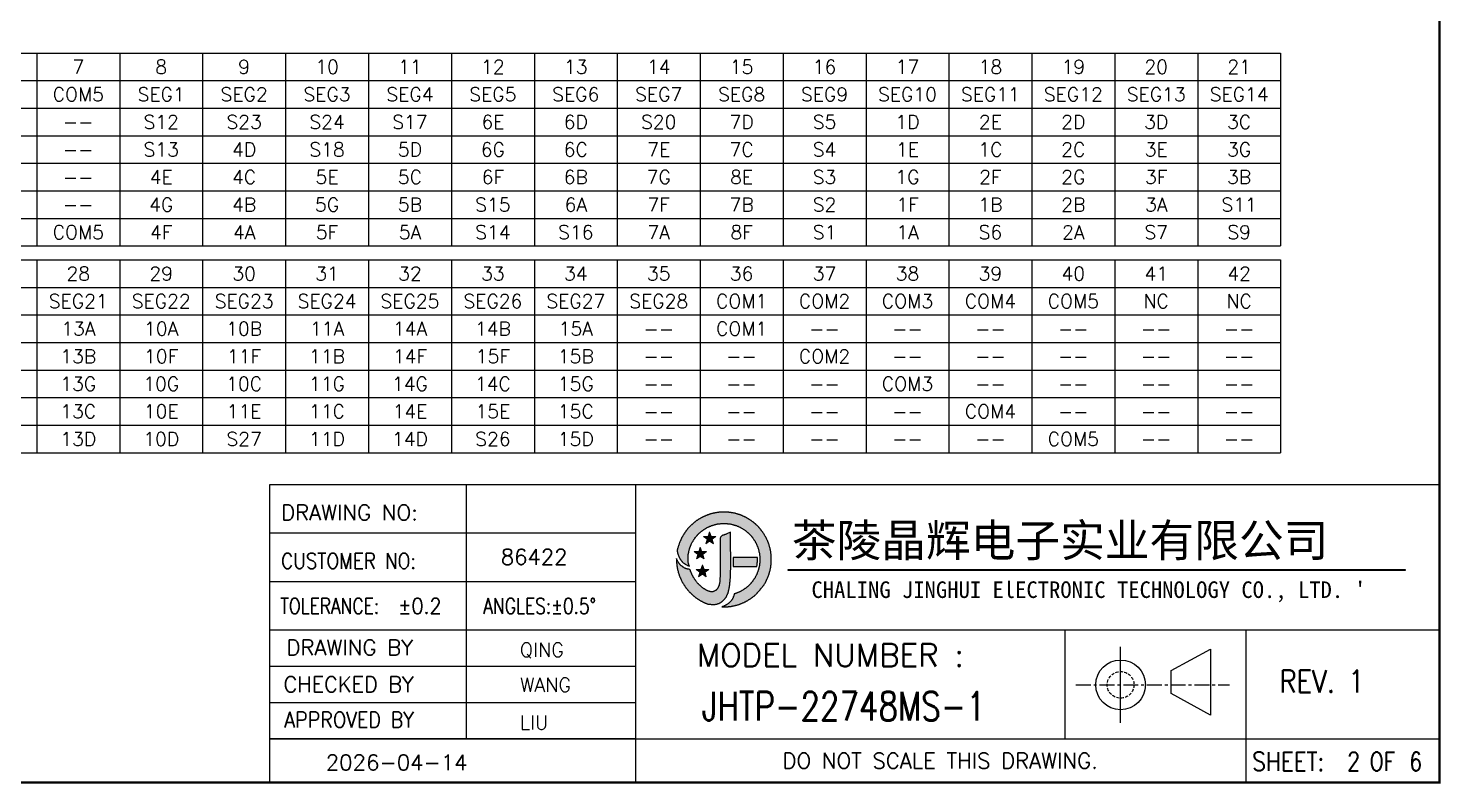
# Model space of a CAD drawing. Header units: millimetres. Extents: x 426 to 1899, y -1707 to -647.
# Drawn here: x 811.4 to 930.5, y -924.1 to -860.4 of the extents above; entities that cross this region are included whole.
import ezdxf
from ezdxf.enums import TextEntityAlignment as Align

# ---------------------------------------------------------------- set-up
doc = ezdxf.new("R2010")
doc.units = ezdxf.units.MM
doc.linetypes.add('CENTER', pattern=[2, 1.25, -0.25, 0.25, -0.25])
doc.linetypes.add('HIDDEN', pattern=[0.375, 0.25, -0.125])
for name, color, linetype in [('C', 1, 'Continuous'), ('SEG', 42, 'Continuous'), ('SPEC', 2, 'Continuous'), ('触摸键', 6, 'Continuous')]:
    doc.layers.add(name, color=color, linetype=linetype)
doc.styles.add('1', font='simhei_0.ttf', dxfattribs={"height": 3})
doc.styles.add('ROMANS', font='ROMANS.shx', dxfattribs={"bigfont": 'AllInOneBig.shx'})
doc.styles.add('SSSoft_Log', font='Romans', dxfattribs={"bigfont": 'AllInOneBig.shx'})

# ---------------------------------------------------------------- blocks, each defined once
blk = doc.blocks.new('3')
h = blk.add_hatch(color=150)
h.set_gradient(color1=(59, 131, 247), color2=(30, 113, 246), rotation=15, tint=0.18, name='INVCYLINDER')
edge = h.paths.add_edge_path()
edge.add_spline(control_points=[(5.76, 2.63), (5.82, 2.67), (6.5, 3.36), (6.69, 3.77), (6.96, 4.3), (7.1, 4.88), (7.1, 5.47), (7.1, 5.57), (7.1, 5.68), (7.09, 5.79), (7.01, 6.7), (6.59, 7.55), (5.91, 8.18), (5.23, 8.81), (4.34, 9.16), (3.41, 9.16), (1.74, 9.16), (0.33, 8.04), (-0.13, 6.52), (-0.13, 6.52), (-0.23, 6.19), (-0.23, 6.19), (-0.21, 6.08), (-0.19, 5.79), (0.1, 5.36), (0.24, 5.16), (0.52, 5.04), (0.72, 4.95), (0.62, 5.17), (0.61, 5.49), (0.62, 5.63), (0.7, 7.11), (1.93, 8.27), (3.41, 8.27), (4.03, 8.27), (4.62, 8.07), (5.11, 7.7), (5.42, 7.46), (5.69, 7.14), (5.88, 6.8), (6.07, 6.44), (6.18, 6.03), (6.21, 5.62), (6.21, 5.57), (6.21, 5.52), (6.21, 5.47), (6.21, 5.28), (6.19, 5.1), (6.16, 4.91), (6.16, 4.91), (6.15, 4.91), (6.15, 4.91), (5.97, 4), (5.35, 3.24), (4.49, 2.88), (4.39, 2.85), (4.31, 2.81), (4.22, 2.79), (4.18, 2.61), (4.01, 2), (3.24, 1.78), (3.3, 1.78), (3.36, 1.78), (3.41, 1.78), (4.27, 1.78), (5.1, 2.08), (5.76, 2.63)], knot_values=[0, 0, 0, 0, 1, 1, 1, 2, 2, 2, 3, 3, 3, 4, 4, 4, 5, 5, 5, 6, 6, 6, 7, 7, 7, 8, 8, 8, 9, 9, 9, 10, 10, 10, 11, 11, 11, 12, 12, 12, 13, 13, 13, 14, 14, 14, 15, 15, 15, 16, 16, 16, 17, 17, 17, 18, 18, 18, 19, 19, 19, 20, 20, 20, 21, 21, 21, 22, 22, 22, 22], degree=3, periodic=0)
h = blk.add_hatch(color=150)
h.set_gradient(color1=(44, 122, 246), color2=(30, 113, 246), rotation=15, tint=0.18, name='INVCYLINDER')
edge = h.paths.add_edge_path()
edge.add_spline(control_points=[(3.65, 2.68), (3.65, 2.68), (3.65, 2.68), (3.65, 2.68), (3.65, 2.68), (3.66, 2.69), (3.66, 2.69), (3.7, 2.79), (3.73, 2.87), (3.75, 2.92), (3.75, 2.93), (3.76, 2.95), (3.76, 2.96), (3.76, 2.96), (3.76, 2.97), (3.76, 2.97), (3.8, 3.08), (3.82, 3.22), (3.85, 3.39), (3.85, 3.39), (3.85, 3.4), (3.85, 3.4), (3.88, 3.6), (3.9, 3.82), (3.91, 4.08), (3.91, 4.08), (3.91, 4.11), (3.91, 4.11), (3.93, 4.37), (3.94, 4.64), (3.94, 4.91), (3.94, 5.15), (3.94, 5.39), (3.94, 5.62), (3.94, 6), (3.93, 6.37), (3.92, 6.66), (3.92, 6.94), (3.91, 7.16), (3.91, 7.28), (3.91, 7.28), (3.92, 7.59), (3.92, 7.59), (3.92, 7.59), (3.64, 7.47), (3.64, 7.47), (3.6, 7.45), (3.56, 7.43), (3.53, 7.41), (3.5, 7.4), (3.45, 7.38), (3.44, 7.38), (3.32, 7.37), (3.11, 7.3), (3.11, 7), (3.11, 7), (3.11, 6.72), (3.11, 6.72), (3.11, 6.3), (3.11, 5.48), (3.11, 4.82), (3.11, 4.36), (3.11, 4.04), (3.1, 3.9), (3.1, 3.86), (3.1, 3.84), (3.1, 3.83), (3.07, 3.58), (3.02, 3.32), (2.85, 3.13), (2.74, 3.01), (2.61, 2.96), (2.46, 2.96), (2.32, 2.96), (2.17, 3.01), (2.01, 3.1), (1.5, 3.4), (1.12, 3.84), (0.85, 4.47), (0.82, 4.55), (0.79, 4.62), (0.76, 4.7), (0.25, 4.7), (-0.1, 5.2), (-0.1, 5.2), (-0.19, 5.32), (-0.24, 5.44), (-0.28, 5.54), (-0.28, 5.52), (-0.28, 5.49), (-0.28, 5.47), (-0.28, 3.93), (0.69, 2.54), (2.13, 2.01), (2.13, 2.01), (2.46, 1.95), (2.7, 1.97), (3.23, 2.02), (3.51, 2.4), (3.65, 2.68)], knot_values=[0, 0, 0, 0, 1, 1, 1, 2, 2, 2, 3, 3, 3, 4, 4, 4, 5, 5, 5, 6, 6, 6, 7, 7, 7, 8, 8, 8, 9, 9, 9, 10, 10, 10, 11, 11, 11, 12, 12, 12, 13, 13, 13, 14, 14, 14, 15, 15, 15, 16, 16, 16, 17, 17, 17, 18, 18, 18, 19, 19, 19, 20, 20, 20, 21, 21, 21, 22, 22, 22, 23, 23, 23, 24, 24, 24, 25, 25, 25, 26, 26, 26, 27, 27, 27, 28, 28, 28, 29, 29, 29, 30, 30, 30, 31, 31, 31, 32, 32, 32, 33, 33, 33, 33], degree=3, periodic=0)
h = blk.add_hatch(color=150)
h.set_gradient(color1=(40, 119, 246), color2=(10, 96, 235), centered=1, tint=0.79, name='SPHERICAL')
edge = h.paths.add_edge_path()
edge.add_spline(control_points=[(6.02, 5.62), (6.02, 5.62), (4.13, 5.62), (4.13, 5.62), (4.13, 5.39), (4.13, 5.15), (4.13, 4.91), (4.13, 4.91), (5.97, 4.91), (5.97, 4.91), (6, 5.1), (6.02, 5.28), (6.02, 5.47), (6.02, 5.52), (6.02, 5.57), (6.02, 5.62)], knot_values=[0, 0, 0, 0, 1, 1, 1, 2, 2, 2, 3, 3, 3, 4, 4, 4, 5, 5, 5, 5], degree=3, periodic=0)
h = blk.add_hatch(color=150)
h.set_gradient(color1=(59, 131, 247), color2=(30, 113, 246), rotation=15, tint=0.18, name='INVCYLINDER')
h.paths.add_polyline_path([(8.41, 4.61), (8.41, 4.68), (56.42, 4.68), (56.42, 4.61)])
at = {"layer": 'SEG', "true_color": 0xe50011}
h = blk.add_hatch(color=12, dxfattribs=at)
h.dxf.hatch_style = 2
h.paths.add_polyline_path([(2.3, 7.61), (2.43, 7.27), (2.79, 7.26), (2.5, 7.04), (2.6, 6.69), (2.3, 6.89), (2, 6.69), (2.1, 7.04), (1.82, 7.26), (2.18, 7.27)])
h = blk.add_hatch(color=12, dxfattribs=at)
h.dxf.hatch_style = 2
h.paths.add_polyline_path([(1.74, 5.05), (1.87, 4.71), (2.23, 4.69), (1.94, 4.47), (2.04, 4.12), (1.74, 4.33), (1.44, 4.12), (1.54, 4.47), (1.26, 4.69), (1.62, 4.71)])
at = {"layer": '触摸键', "true_color": 0xe50011}
h = blk.add_hatch(color=12, dxfattribs=at)
h.dxf.hatch_style = 2
h.paths.add_polyline_path([(1.57, 6.43), (1.7, 6.09), (2.06, 6.08), (1.78, 5.86), (1.88, 5.51), (1.57, 5.71), (1.27, 5.51), (1.37, 5.86), (1.09, 6.08), (1.45, 6.09)])
at = {"color": 152, "true_color": 0x0852c9}
for points in [[(5.76, 2.63), (5.79, 2.65), (5.81, 2.68), (5.84, 2.7), (5.86, 2.73), (5.89, 2.75), (5.91, 2.78), (5.94, 2.8), (5.96, 2.83), (5.99, 2.85), (6.01, 2.88), (6.04, 2.91), (6.06, 2.93), (6.08, 2.96), (6.11, 2.98), (6.13, 3.01), (6.15, 3.04), (6.18, 3.06), (6.2, 3.09), (6.22, 3.12), (6.25, 3.14), (6.27, 3.17), (6.29, 3.2), (6.32, 3.22), (6.34, 3.25), (6.36, 3.28), (6.38, 3.31), (6.4, 3.33), (6.43, 3.36), (6.45, 3.39), (6.47, 3.42), (6.49, 3.45), (6.51, 3.48), (6.53, 3.5), (6.55, 3.53), (6.57, 3.56), (6.59, 3.59), (6.61, 3.62), (6.63, 3.65), (6.64, 3.68), (6.66, 3.72), (6.67, 3.75), (6.69, 3.77), (6.7, 3.81), (6.72, 3.84), (6.73, 3.87), (6.75, 3.9), (6.76, 3.93), (6.78, 3.97), (6.79, 4), (6.81, 4.03), (6.82, 4.06), (6.83, 4.1), (6.85, 4.13), (6.86, 4.16), (6.87, 4.19), (6.88, 4.23), (6.9, 4.26), (6.91, 4.29), (6.92, 4.33), (6.93, 4.36), (6.94, 4.4), (6.95, 4.43), (6.96, 4.46), (6.97, 4.5), (6.98, 4.53), (6.99, 4.57), (7, 4.6), (7, 4.63), (7.01, 4.67), (7.02, 4.7), (7.03, 4.74), (7.03, 4.77), (7.04, 4.81), (7.05, 4.84), (7.05, 4.88), (7.06, 4.91), (7.06, 4.95), (7.07, 4.98), (7.07, 5.02), (7.08, 5.05), (7.08, 5.09), (7.08, 5.12), (7.09, 5.16), (7.09, 5.19), (7.09, 5.23), (7.09, 5.26), (7.1, 5.3), (7.1, 5.33), (7.1, 5.37), (7.1, 5.4), (7.1, 5.44), (7.1, 5.47), (7.1, 5.5), (7.1, 5.54), (7.1, 5.58), (7.1, 5.61), (7.1, 5.65), (7.09, 5.68), (7.09, 5.72), (7.09, 5.75), (7.09, 5.79), (7.09, 5.79), (7.08, 5.82), (7.08, 5.86), (7.08, 5.89), (7.07, 5.93), (7.07, 5.96), (7.06, 6), (7.06, 6.03), (7.05, 6.07), (7.05, 6.1), (7.04, 6.14), (7.03, 6.17), (7.03, 6.21), (7.02, 6.24), (7.01, 6.27), (7, 6.31), (7, 6.34), (6.99, 6.38), (6.98, 6.41), (6.97, 6.45), (6.96, 6.48), (6.95, 6.51), (6.94, 6.55), (6.93, 6.58), (6.92, 6.62), (6.91, 6.65), (6.9, 6.68), (6.88, 6.72), (6.87, 6.75), (6.86, 6.78), (6.85, 6.81), (6.83, 6.85), (6.82, 6.88), (6.81, 6.91), (6.79, 6.95), (6.78, 6.98), (6.76, 7.01), (6.75, 7.04), (6.73, 7.07), (6.72, 7.11), (6.7, 7.14), (6.69, 7.17), (6.67, 7.2), (6.65, 7.23), (6.64, 7.26), (6.62, 7.29), (6.6, 7.32), (6.58, 7.35), (6.57, 7.38), (6.55, 7.41), (6.53, 7.44), (6.51, 7.47), (6.49, 7.5), (6.47, 7.53), (6.45, 7.56), (6.43, 7.59), (6.41, 7.62), (6.39, 7.65), (6.37, 7.68), (6.35, 7.7), (6.32, 7.73), (6.3, 7.76), (6.28, 7.79), (6.26, 7.81), (6.24, 7.84), (6.21, 7.87), (6.19, 7.9), (6.17, 7.92), (6.14, 7.95), (6.12, 7.97), (6.1, 8), (6.07, 8.03), (6.05, 8.05), (6.02, 8.08), (6, 8.1), (5.97, 8.13), (5.95, 8.15), (5.92, 8.17), (5.91, 8.18), (5.89, 8.2), (5.86, 8.23), (5.83, 8.25), (5.81, 8.27), (5.78, 8.3), (5.75, 8.32), (5.73, 8.34), (5.7, 8.36), (5.67, 8.39), (5.64, 8.41), (5.61, 8.43), (5.59, 8.45), (5.56, 8.47), (5.53, 8.49), (5.5, 8.51), (5.47, 8.53), (5.44, 8.55), (5.41, 8.57), (5.38, 8.59), (5.35, 8.61), (5.32, 8.63), (5.29, 8.64), (5.26, 8.66), (5.23, 8.68), (5.2, 8.7), (5.17, 8.71), (5.14, 8.73), (5.11, 8.75), (5.07, 8.76), (5.04, 8.78), (5.01, 8.79), (4.98, 8.81), (4.95, 8.82), (4.91, 8.84), (4.88, 8.85), (4.85, 8.87), (4.82, 8.88), (4.78, 8.89), (4.75, 8.91), (4.72, 8.92), (4.69, 8.93), (4.65, 8.94), (4.62, 8.96), (4.59, 8.97), (4.55, 8.98), (4.52, 8.99), (4.48, 9), (4.45, 9.01), (4.42, 9.02), (4.38, 9.03), (4.35, 9.04), (4.31, 9.05), (4.28, 9.06), (4.25, 9.06), (4.21, 9.07), (4.18, 9.08), (4.14, 9.09), (4.11, 9.09), (4.07, 9.1), (4.04, 9.1), (4, 9.11), (3.97, 9.12), (3.93, 9.12), (3.9, 9.13), (3.86, 9.13), (3.83, 9.13), (3.79, 9.14), (3.76, 9.14), (3.72, 9.15), (3.69, 9.15), (3.65, 9.15), (3.62, 9.15), (3.58, 9.15), (3.55, 9.16), (3.51, 9.16), (3.48, 9.16), (3.44, 9.16), (3.41, 9.16), (3.38, 9.16), (3.34, 9.16), (3.3, 9.16), (3.27, 9.16), (3.23, 9.15), (3.2, 9.15), (3.16, 9.15), (3.13, 9.15), (3.09, 9.14), (3.06, 9.14), (3.02, 9.14), (2.99, 9.13), (2.95, 9.13), (2.92, 9.13), (2.88, 9.12), (2.85, 9.12), (2.81, 9.11), (2.78, 9.1), (2.74, 9.1), (2.71, 9.09), (2.67, 9.08), (2.64, 9.08), (2.61, 9.07), (2.57, 9.06), (2.54, 9.05), (2.5, 9.05), (2.47, 9.04), (2.43, 9.03), (2.4, 9.02), (2.37, 9.01), (2.33, 9), (2.3, 8.99), (2.26, 8.98), (2.23, 8.96), (2.2, 8.95), (2.16, 8.94), (2.13, 8.93), (2.1, 8.92), (2.07, 8.9), (2.03, 8.89), (2, 8.88), (1.97, 8.86), (1.94, 8.85), (1.9, 8.84), (1.87, 8.82), (1.84, 8.81), (1.81, 8.79), (1.78, 8.78), (1.74, 8.76), (1.71, 8.74), (1.68, 8.73), (1.65, 8.71), (1.62, 8.69), (1.59, 8.68), (1.56, 8.66), (1.53, 8.64), (1.5, 8.62), (1.47, 8.6), (1.44, 8.58), (1.41, 8.57), (1.38, 8.55), (1.35, 8.53), (1.32, 8.51), (1.29, 8.49), (1.26, 8.47), (1.23, 8.45), (1.2, 8.42), (1.18, 8.4), (1.15, 8.38), (1.12, 8.36), (1.09, 8.34), (1.07, 8.31), (1.04, 8.29), (1.01, 8.27), (0.99, 8.25), (0.96, 8.22), (0.93, 8.2), (0.91, 8.18), (0.88, 8.15), (0.86, 8.13), (0.83, 8.1), (0.8, 8.08), (0.78, 8.05), (0.76, 8.03), (0.73, 8), (0.71, 7.98), (0.68, 7.95), (0.66, 7.92), (0.64, 7.9), (0.61, 7.87), (0.59, 7.84), (0.57, 7.82), (0.55, 7.79), (0.52, 7.76), (0.5, 7.73), (0.48, 7.71), (0.46, 7.68), (0.44, 7.65), (0.42, 7.62), (0.4, 7.59), (0.38, 7.56), (0.36, 7.53), (0.34, 7.5), (0.32, 7.48), (0.3, 7.45), (0.28, 7.42), (0.26, 7.39), (0.24, 7.36), (0.22, 7.32), (0.21, 7.29), (0.19, 7.26), (0.17, 7.23), (0.16, 7.2), (0.14, 7.17), (0.12, 7.14), (0.11, 7.11), (0.09, 7.08), (0.08, 7.04), (0.06, 7.01), (0.05, 6.98), (0.03, 6.95), (0.02, 6.92), (0, 6.88), (-0.01, 6.85), (-0.02, 6.82), (-0.04, 6.78), (-0.05, 6.75), (-0.06, 6.72), (-0.07, 6.68), (-0.08, 6.65), (-0.09, 6.62), (-0.11, 6.58), (-0.12, 6.55), (-0.13, 6.52), (-0.13, 6.52), (-0.14, 6.48), (-0.15, 6.45), (-0.16, 6.42), (-0.17, 6.38), (-0.18, 6.35), (-0.19, 6.31), (-0.2, 6.28), (-0.21, 6.25), (-0.22, 6.21), (-0.23, 6.19), (-0.23, 6.16), (-0.22, 6.12), (-0.22, 6.09), (-0.21, 6.06), (-0.2, 6.02), (-0.19, 5.99), (-0.19, 5.95), (-0.18, 5.92), (-0.17, 5.88), (-0.15, 5.85), (-0.14, 5.82), (-0.13, 5.78), (-0.12, 5.75), (-0.1, 5.72), (-0.09, 5.69), (-0.07, 5.66), (-0.06, 5.62), (-0.04, 5.59), (-0.02, 5.56), (-0.01, 5.53), (0.01, 5.5), (0.03, 5.47), (0.05, 5.44), (0.07, 5.41), (0.09, 5.38), (0.1, 5.36), (0.12, 5.33), (0.15, 5.3), (0.17, 5.28), (0.2, 5.25), (0.22, 5.23), (0.25, 5.21), (0.28, 5.19), (0.31, 5.17), (0.33, 5.15), (0.36, 5.13), (0.4, 5.11), (0.43, 5.09), (0.46, 5.07), (0.49, 5.06), (0.52, 5.04), (0.55, 5.03), (0.58, 5.01), (0.62, 5), (0.65, 4.98), (0.68, 4.97), (0.71, 4.95), (0.72, 4.95), (0.7, 4.99), (0.69, 5.02), (0.68, 5.05), (0.67, 5.09), (0.66, 5.12), (0.65, 5.16), (0.65, 5.19), (0.64, 5.22), (0.63, 5.26), (0.63, 5.29), (0.63, 5.33), (0.62, 5.37), (0.62, 5.4), (0.62, 5.44), (0.62, 5.47), (0.62, 5.51), (0.62, 5.54), (0.62, 5.58), (0.62, 5.61), (0.62, 5.63), (0.62, 5.67), (0.62, 5.7), (0.62, 5.74), (0.63, 5.77), (0.63, 5.81), (0.64, 5.84), (0.64, 5.88), (0.65, 5.91), (0.65, 5.95), (0.66, 5.98), (0.67, 6.02), (0.67, 6.05), (0.68, 6.09), (0.69, 6.12), (0.7, 6.16), (0.7, 6.19), (0.71, 6.22), (0.72, 6.26), (0.73, 6.29), (0.74, 6.33), (0.76, 6.36), (0.77, 6.39), (0.78, 6.43), (0.79, 6.46), (0.8, 6.49), (0.82, 6.52), (0.83, 6.56), (0.84, 6.59), (0.86, 6.62), (0.87, 6.65), (0.89, 6.69), (0.9, 6.72), (0.92, 6.75), (0.94, 6.78), (0.95, 6.81), (0.97, 6.84), (0.99, 6.87), (1.01, 6.9), (1.02, 6.93), (1.04, 6.96), (1.06, 6.99), (1.08, 7.02), (1.1, 7.05), (1.12, 7.08), (1.14, 7.11), (1.16, 7.14), (1.18, 7.17), (1.21, 7.19), (1.23, 7.22), (1.25, 7.25), (1.27, 7.28), (1.3, 7.3), (1.32, 7.33), (1.34, 7.36), (1.37, 7.38), (1.39, 7.41), (1.42, 7.43), (1.44, 7.46), (1.47, 7.48), (1.49, 7.51), (1.52, 7.53), (1.54, 7.55), (1.57, 7.58), (1.6, 7.6), (1.62, 7.62), (1.65, 7.65), (1.68, 7.67), (1.71, 7.69), (1.73, 7.71), (1.76, 7.73), (1.79, 7.75), (1.82, 7.77), (1.85, 7.79), (1.88, 7.81), (1.91, 7.83), (1.94, 7.85), (1.97, 7.87), (2, 7.89), (2.03, 7.9), (2.06, 7.92), (2.09, 7.94), (2.12, 7.95), (2.15, 7.97), (2.19, 7.99), (2.22, 8), (2.25, 8.02), (2.28, 8.03), (2.31, 8.05), (2.35, 8.06), (2.38, 8.07), (2.41, 8.09), (2.45, 8.1), (2.48, 8.11), (2.51, 8.12), (2.55, 8.13), (2.58, 8.14), (2.61, 8.15), (2.65, 8.16), (2.68, 8.17), (2.71, 8.18), (2.75, 8.19), (2.78, 8.2), (2.82, 8.21), (2.85, 8.21), (2.89, 8.22), (2.92, 8.23), (2.96, 8.23), (2.99, 8.24), (3.03, 8.24), (3.06, 8.25), (3.1, 8.25), (3.13, 8.25), (3.17, 8.26), (3.2, 8.26), (3.24, 8.26), (3.27, 8.27), (3.31, 8.27), (3.34, 8.27), (3.38, 8.27), (3.41, 8.27), (3.45, 8.27), (3.48, 8.27), (3.52, 8.27), (3.55, 8.27), (3.59, 8.26), (3.62, 8.26), (3.66, 8.26), (3.69, 8.25), (3.73, 8.25), (3.76, 8.25), (3.8, 8.24), (3.83, 8.24), (3.87, 8.23), (3.9, 8.23), (3.94, 8.22), (3.97, 8.21), (4.01, 8.21), (4.04, 8.2), (4.08, 8.19), (4.11, 8.18), (4.14, 8.17), (4.18, 8.16), (4.21, 8.15), (4.25, 8.14), (4.28, 8.13), (4.31, 8.12), (4.35, 8.11), (4.38, 8.1), (4.41, 8.08), (4.45, 8.07), (4.48, 8.06), (4.51, 8.05), (4.54, 8.03), (4.58, 8.02), (4.61, 8), (4.64, 7.99), (4.67, 7.97), (4.7, 7.95), (4.73, 7.94), (4.76, 7.92), (4.79, 7.9), (4.83, 7.89), (4.86, 7.87), (4.89, 7.85), (4.92, 7.83), (4.95, 7.81), (4.97, 7.79), (5, 7.77), (5.03, 7.75), (5.06, 7.73), (5.09, 7.71), (5.11, 7.7), (5.14, 7.67), (5.16, 7.65), (5.19, 7.63), (5.22, 7.61), (5.25, 7.58), (5.27, 7.56), (5.3, 7.54), (5.32, 7.51), (5.35, 7.49), (5.37, 7.46), (5.4, 7.44), (5.42, 7.41), (5.45, 7.39), (5.47, 7.36), (5.5, 7.34), (5.52, 7.31), (5.54, 7.28), (5.57, 7.26), (5.59, 7.23), (5.61, 7.2), (5.63, 7.17), (5.65, 7.15), (5.67, 7.12), (5.69, 7.09), (5.72, 7.06), (5.73, 7.03), (5.75, 7), (5.77, 6.97), (5.79, 6.94), (5.81, 6.91), (5.83, 6.88), (5.85, 6.85), (5.86, 6.82), (5.88, 6.8), (5.89, 6.77), (5.91, 6.74), (5.92, 6.7), (5.94, 6.67), (5.95, 6.64), (5.97, 6.61), (5.98, 6.58), (6, 6.54), (6.01, 6.51), (6.02, 6.48), (6.04, 6.44), (6.05, 6.41), (6.06, 6.38), (6.07, 6.34), (6.08, 6.31), (6.09, 6.28), (6.1, 6.24), (6.11, 6.21), (6.12, 6.17), (6.13, 6.14), (6.14, 6.11), (6.14, 6.07), (6.15, 6.04), (6.16, 6), (6.17, 5.97), (6.17, 5.93), (6.18, 5.9), (6.18, 5.86), (6.19, 5.83), (6.19, 5.79), (6.2, 5.76), (6.2, 5.72), (6.2, 5.69), (6.2, 5.65), (6.21, 5.62), (6.21, 5.58), (6.21, 5.55), (6.21, 5.51), (6.21, 5.48), (6.21, 5.47), (6.21, 5.43), (6.21, 5.4), (6.21, 5.36), (6.21, 5.33), (6.21, 5.29), (6.2, 5.26), (6.2, 5.22), (6.2, 5.19), (6.19, 5.15), (6.19, 5.12), (6.18, 5.08), (6.18, 5.05), (6.17, 5.01), (6.17, 4.98), (6.16, 4.94), (6.16, 4.91), (6.15, 4.91), (6.15, 4.87), (6.14, 4.84), (6.13, 4.8), (6.12, 4.77), (6.11, 4.73), (6.1, 4.7), (6.09, 4.67), (6.08, 4.63), (6.07, 4.6), (6.06, 4.57), (6.05, 4.53), (6.04, 4.5), (6.03, 4.47), (6.01, 4.43), (6, 4.4), (5.99, 4.37), (5.97, 4.34), (5.96, 4.3), (5.94, 4.27), (5.93, 4.24), (5.91, 4.21), (5.9, 4.18), (5.88, 4.15), (5.86, 4.11), (5.85, 4.08), (5.83, 4.05), (5.81, 4.02), (5.79, 3.99), (5.77, 3.96), (5.75, 3.93), (5.73, 3.9), (5.71, 3.87), (5.69, 3.85), (5.67, 3.82), (5.65, 3.79), (5.63, 3.76), (5.61, 3.73), (5.59, 3.71), (5.56, 3.68), (5.54, 3.65), (5.52, 3.62), (5.49, 3.6), (5.47, 3.57), (5.45, 3.55), (5.42, 3.52), (5.4, 3.5), (5.37, 3.47), (5.35, 3.45), (5.32, 3.42), (5.3, 3.4), (5.27, 3.37), (5.24, 3.35), (5.22, 3.33), (5.19, 3.31), (5.16, 3.28), (5.13, 3.26), (5.11, 3.24), (5.08, 3.22), (5.05, 3.2), (5.02, 3.18), (4.99, 3.16), (4.96, 3.14), (4.93, 3.12), (4.9, 3.1), (4.87, 3.08), (4.84, 3.06), (4.81, 3.04), (4.78, 3.03), (4.75, 3.01), (4.72, 2.99), (4.69, 2.98), (4.66, 2.96), (4.62, 2.95), (4.59, 2.93), (4.56, 2.92), (4.53, 2.9), (4.5, 2.89), (4.49, 2.88), (4.45, 2.87), (4.42, 2.86), (4.39, 2.84), (4.35, 2.83), (4.32, 2.82), (4.29, 2.81), (4.25, 2.8), (4.22, 2.79), (4.22, 2.79), (4.21, 2.75), (4.2, 2.72), (4.19, 2.68), (4.18, 2.65), (4.17, 2.62), (4.16, 2.58), (4.14, 2.55), (4.13, 2.52), (4.12, 2.49), (4.1, 2.46), (4.08, 2.42), (4.07, 2.39), (4.05, 2.36), (4.03, 2.33), (4.01, 2.31), (3.99, 2.28), (3.97, 2.25), (3.94, 2.22), (3.92, 2.19), (3.9, 2.17), (3.87, 2.14), (3.85, 2.12), (3.82, 2.09), (3.79, 2.07), (3.77, 2.05), (3.74, 2.03), (3.71, 2.01), (3.68, 1.99), (3.65, 1.97), (3.62, 1.95), (3.59, 1.93), (3.56, 1.91), (3.53, 1.9), (3.5, 1.88), (3.47, 1.87), (3.43, 1.85), (3.4, 1.84), (3.37, 1.82), (3.34, 1.81), (3.3, 1.8), (3.27, 1.79), (3.24, 1.78), (3.28, 1.78), (3.32, 1.78), (3.35, 1.78), (3.39, 1.78), (3.41, 1.78), (3.45, 1.78), (3.48, 1.78), (3.52, 1.78), (3.55, 1.78), (3.59, 1.78), (3.62, 1.79), (3.66, 1.79), (3.69, 1.79), (3.73, 1.79), (3.76, 1.8), (3.8, 1.8), (3.83, 1.8), (3.87, 1.81), (3.9, 1.81), (3.94, 1.82), (3.97, 1.82), (4.01, 1.83), (4.04, 1.84), (4.08, 1.84), (4.11, 1.85), (4.15, 1.85), (4.18, 1.86), (4.22, 1.87), (4.25, 1.88), (4.28, 1.89), (4.32, 1.89), (4.35, 1.9), (4.39, 1.91), (4.42, 1.92), (4.46, 1.93), (4.49, 1.94), (4.52, 1.95), (4.56, 1.96), (4.59, 1.97), (4.62, 1.99), (4.66, 2), (4.69, 2.01), (4.72, 2.02), (4.76, 2.04), (4.79, 2.05), (4.82, 2.06), (4.85, 2.08), (4.89, 2.09), (4.92, 2.1), (4.95, 2.12), (4.98, 2.13), (5.01, 2.15), (5.05, 2.16), (5.08, 2.18), (5.11, 2.2), (5.14, 2.21), (5.17, 2.23), (5.2, 2.25), (5.23, 2.26), (5.26, 2.28), (5.29, 2.3), (5.32, 2.32), (5.35, 2.34), (5.38, 2.35), (5.41, 2.37), (5.44, 2.39), (5.47, 2.41), (5.5, 2.43), (5.53, 2.45), (5.56, 2.47), (5.59, 2.49), (5.62, 2.51), (5.65, 2.54), (5.67, 2.56), (5.7, 2.58), (5.73, 2.6), (5.76, 2.62)], [(3.65, 2.68), (3.65, 2.68), (3.66, 2.69), (3.67, 2.72), (3.69, 2.75), (3.7, 2.79), (3.71, 2.82), (3.73, 2.85), (3.74, 2.88), (3.75, 2.92), (3.75, 2.92), (3.76, 2.95), (3.76, 2.96), (3.76, 2.97), (3.77, 3), (3.78, 3.04), (3.79, 3.07), (3.8, 3.1), (3.8, 3.14), (3.81, 3.17), (3.82, 3.21), (3.82, 3.24), (3.83, 3.28), (3.84, 3.31), (3.84, 3.35), (3.85, 3.38), (3.85, 3.39), (3.85, 3.4), (3.85, 3.44), (3.86, 3.47), (3.86, 3.51), (3.87, 3.54), (3.87, 3.58), (3.87, 3.61), (3.88, 3.65), (3.88, 3.69), (3.89, 3.72), (3.89, 3.76), (3.89, 3.79), (3.89, 3.83), (3.9, 3.86), (3.9, 3.9), (3.9, 3.93), (3.9, 3.97), (3.91, 4), (3.91, 4.04), (3.91, 4.07), (3.91, 4.08), (3.91, 4.11), (3.92, 4.15), (3.92, 4.18), (3.92, 4.22), (3.92, 4.25), (3.92, 4.29), (3.92, 4.32), (3.93, 4.36), (3.93, 4.39), (3.93, 4.43), (3.93, 4.46), (3.93, 4.5), (3.93, 4.53), (3.93, 4.57), (3.93, 4.61), (3.93, 4.64), (3.94, 4.68), (3.94, 4.71), (3.94, 4.75), (3.94, 4.78), (3.94, 4.82), (3.94, 4.85), (3.94, 4.89), (3.94, 4.91), (3.94, 4.95), (3.94, 4.99), (3.94, 5.02), (3.94, 5.06), (3.94, 5.09), (3.94, 5.13), (3.94, 5.16), (3.94, 5.2), (3.94, 5.23), (3.94, 5.27), (3.94, 5.3), (3.94, 5.34), (3.94, 5.37), (3.94, 5.41), (3.94, 5.44), (3.94, 5.48), (3.94, 5.52), (3.94, 5.55), (3.94, 5.59), (3.94, 5.62), (3.94, 5.65), (3.94, 5.69), (3.94, 5.72), (3.94, 5.76), (3.94, 5.79), (3.94, 5.83), (3.94, 5.86), (3.94, 5.9), (3.94, 5.94), (3.94, 5.97), (3.94, 6.01), (3.94, 6.04), (3.93, 6.08), (3.93, 6.11), (3.93, 6.15), (3.93, 6.18), (3.93, 6.22), (3.93, 6.25), (3.93, 6.29), (3.93, 6.32), (3.93, 6.36), (3.93, 6.39), (3.93, 6.43), (3.93, 6.46), (3.93, 6.5), (3.93, 6.54), (3.92, 6.57), (3.92, 6.61), (3.92, 6.64), (3.92, 6.66), (3.92, 6.7), (3.92, 6.74), (3.92, 6.77), (3.92, 6.81), (3.92, 6.84), (3.92, 6.88), (3.92, 6.91), (3.92, 6.95), (3.92, 6.98), (3.91, 7.02), (3.91, 7.05), (3.91, 7.09), (3.91, 7.12), (3.91, 7.16), (3.91, 7.19), (3.91, 7.23), (3.91, 7.26), (3.91, 7.28), (3.92, 7.59), (3.64, 7.47), (3.61, 7.45), (3.58, 7.44), (3.54, 7.42), (3.53, 7.41), (3.49, 7.4), (3.46, 7.38), (3.44, 7.38), (3.4, 7.37), (3.37, 7.36), (3.33, 7.35), (3.3, 7.34), (3.27, 7.33), (3.24, 7.31), (3.21, 7.28), (3.19, 7.26), (3.17, 7.23), (3.15, 7.2), (3.14, 7.17), (3.13, 7.13), (3.12, 7.1), (3.11, 7.06), (3.11, 7.03), (3.11, 7), (3.11, 6.72), (3.11, 6.69), (3.11, 6.65), (3.11, 6.62), (3.11, 6.58), (3.11, 6.55), (3.11, 6.51), (3.11, 6.48), (3.11, 6.44), (3.11, 6.4), (3.11, 6.37), (3.11, 6.33), (3.11, 6.3), (3.11, 6.26), (3.11, 6.23), (3.11, 6.19), (3.11, 6.16), (3.11, 6.12), (3.11, 6.09), (3.11, 6.05), (3.11, 6.02), (3.11, 5.98), (3.11, 5.95), (3.11, 5.91), (3.11, 5.88), (3.11, 5.84), (3.11, 5.8), (3.11, 5.77), (3.11, 5.73), (3.11, 5.7), (3.11, 5.66), (3.11, 5.63), (3.11, 5.59), (3.11, 5.56), (3.11, 5.52), (3.11, 5.49), (3.11, 5.45), (3.11, 5.42), (3.11, 5.38), (3.11, 5.35), (3.11, 5.31), (3.11, 5.28), (3.11, 5.24), (3.11, 5.2), (3.11, 5.17), (3.11, 5.13), (3.11, 5.1), (3.11, 5.06), (3.11, 5.03), (3.11, 4.99), (3.11, 4.96), (3.11, 4.92), (3.11, 4.89), (3.11, 4.85), (3.11, 4.82), (3.11, 4.78), (3.11, 4.75), (3.11, 4.71), (3.11, 4.68), (3.11, 4.64), (3.11, 4.61), (3.11, 4.57), (3.11, 4.54), (3.11, 4.5), (3.11, 4.47), (3.11, 4.43), (3.11, 4.39), (3.11, 4.36), (3.11, 4.32), (3.11, 4.29), (3.11, 4.25), (3.11, 4.22), (3.11, 4.18), (3.11, 4.15), (3.11, 4.11), (3.11, 4.08), (3.1, 4.04), (3.1, 4.01), (3.1, 3.97), (3.1, 3.94), (3.1, 3.9), (3.1, 3.9), (3.1, 3.86), (3.1, 3.83), (3.1, 3.83), (3.1, 3.79), (3.09, 3.76), (3.09, 3.72), (3.08, 3.69), (3.07, 3.65), (3.07, 3.62), (3.06, 3.58), (3.05, 3.55), (3.05, 3.51), (3.04, 3.48), (3.03, 3.45), (3.01, 3.41), (3, 3.38), (2.99, 3.35), (2.97, 3.31), (2.96, 3.28), (2.94, 3.25), (2.92, 3.22), (2.9, 3.19), (2.88, 3.17), (2.86, 3.14), (2.85, 3.13), (2.82, 3.11), (2.8, 3.08), (2.77, 3.06), (2.74, 3.04), (2.71, 3.02), (2.68, 3.01), (2.65, 2.99), (2.61, 2.98), (2.58, 2.97), (2.54, 2.96), (2.51, 2.96), (2.47, 2.96), (2.46, 2.96), (2.42, 2.96), (2.39, 2.96), (2.35, 2.97), (2.32, 2.97), (2.28, 2.98), (2.25, 2.99), (2.21, 3), (2.18, 3.01), (2.15, 3.03), (2.12, 3.04), (2.08, 3.06), (2.05, 3.07), (2.02, 3.09), (2.01, 3.1), (1.98, 3.12), (1.95, 3.13), (1.92, 3.15), (1.89, 3.17), (1.86, 3.19), (1.83, 3.21), (1.8, 3.23), (1.77, 3.25), (1.75, 3.27), (1.72, 3.29), (1.69, 3.32), (1.66, 3.34), (1.64, 3.36), (1.61, 3.38), (1.58, 3.41), (1.56, 3.43), (1.53, 3.46), (1.5, 3.48), (1.48, 3.5), (1.45, 3.53), (1.43, 3.56), (1.41, 3.58), (1.38, 3.61), (1.36, 3.63), (1.34, 3.66), (1.31, 3.69), (1.29, 3.72), (1.27, 3.74), (1.25, 3.77), (1.23, 3.8), (1.21, 3.83), (1.19, 3.86), (1.17, 3.89), (1.15, 3.91), (1.13, 3.94), (1.11, 3.97), (1.09, 4), (1.07, 4.03), (1.05, 4.06), (1.03, 4.1), (1.02, 4.13), (1, 4.16), (0.98, 4.19), (0.97, 4.22), (0.95, 4.25), (0.94, 4.28), (0.92, 4.31), (0.91, 4.35), (0.89, 4.38), (0.88, 4.41), (0.86, 4.44), (0.85, 4.47), (0.84, 4.5), (0.82, 4.53), (0.81, 4.57), (0.8, 4.6), (0.79, 4.63), (0.78, 4.66), (0.76, 4.7), (0.76, 4.7), (0.73, 4.7), (0.69, 4.71), (0.66, 4.71), (0.62, 4.71), (0.59, 4.72), (0.55, 4.73), (0.52, 4.74), (0.48, 4.75), (0.45, 4.76), (0.42, 4.77), (0.39, 4.79), (0.35, 4.8), (0.32, 4.82), (0.29, 4.84), (0.26, 4.86), (0.23, 4.88), (0.2, 4.9), (0.18, 4.92), (0.15, 4.94), (0.12, 4.96), (0.09, 4.98), (0.07, 5.01), (0.04, 5.03), (0.02, 5.06), (-0.01, 5.08), (-0.03, 5.11), (-0.05, 5.14), (-0.08, 5.16), (-0.1, 5.19), (-0.1, 5.2), (-0.12, 5.23), (-0.14, 5.26), (-0.16, 5.29), (-0.18, 5.32), (-0.19, 5.35), (-0.21, 5.38), (-0.22, 5.41), (-0.24, 5.44), (-0.25, 5.47), (-0.27, 5.51), (-0.28, 5.54), (-0.28, 5.51), (-0.28, 5.47), (-0.28, 5.47), (-0.28, 5.43), (-0.28, 5.4), (-0.28, 5.36), (-0.28, 5.33), (-0.27, 5.29), (-0.27, 5.26), (-0.27, 5.22), (-0.27, 5.19), (-0.26, 5.15), (-0.26, 5.12), (-0.26, 5.08), (-0.25, 5.05), (-0.25, 5.01), (-0.24, 4.98), (-0.24, 4.94), (-0.23, 4.91), (-0.23, 4.87), (-0.22, 4.84), (-0.22, 4.8), (-0.21, 4.77), (-0.2, 4.73), (-0.2, 4.7), (-0.19, 4.66), (-0.18, 4.63), (-0.17, 4.6), (-0.16, 4.56), (-0.15, 4.53), (-0.15, 4.49), (-0.14, 4.46), (-0.13, 4.42), (-0.12, 4.39), (-0.11, 4.36), (-0.09, 4.32), (-0.08, 4.29), (-0.07, 4.26), (-0.06, 4.22), (-0.05, 4.19), (-0.04, 4.16), (-0.02, 4.12), (-0.01, 4.09), (0, 4.06), (0.02, 4.03), (0.03, 3.99), (0.05, 3.96), (0.06, 3.93), (0.08, 3.9), (0.09, 3.87), (0.11, 3.83), (0.12, 3.8), (0.14, 3.77), (0.16, 3.74), (0.17, 3.71), (0.19, 3.68), (0.21, 3.65), (0.22, 3.62), (0.24, 3.59), (0.26, 3.56), (0.28, 3.53), (0.3, 3.5), (0.32, 3.47), (0.34, 3.44), (0.36, 3.41), (0.38, 3.38), (0.4, 3.35), (0.42, 3.32), (0.44, 3.29), (0.46, 3.26), (0.48, 3.24), (0.5, 3.21), (0.52, 3.18), (0.54, 3.15), (0.57, 3.12), (0.59, 3.1), (0.61, 3.07), (0.63, 3.04), (0.66, 3.02), (0.68, 2.99), (0.71, 2.96), (0.73, 2.94), (0.75, 2.91), (0.78, 2.89), (0.8, 2.86), (0.83, 2.84), (0.85, 2.81), (0.88, 2.79), (0.9, 2.76), (0.93, 2.74), (0.96, 2.72), (0.98, 2.69), (1.01, 2.67), (1.04, 2.65), (1.06, 2.62), (1.09, 2.6), (1.12, 2.58), (1.15, 2.56), (1.17, 2.54), (1.2, 2.52), (1.23, 2.49), (1.26, 2.47), (1.29, 2.45), (1.32, 2.43), (1.35, 2.41), (1.38, 2.39), (1.4, 2.37), (1.43, 2.35), (1.46, 2.34), (1.49, 2.32), (1.52, 2.3), (1.55, 2.28), (1.59, 2.26), (1.62, 2.25), (1.65, 2.23), (1.68, 2.21), (1.71, 2.2), (1.74, 2.18), (1.77, 2.16), (1.8, 2.15), (1.84, 2.13), (1.87, 2.12), (1.9, 2.1), (1.93, 2.09), (1.96, 2.07), (2, 2.06), (2.03, 2.05), (2.06, 2.03), (2.1, 2.02), (2.13, 2.01), (2.16, 2), (2.2, 2), (2.23, 1.99), (2.27, 1.99), (2.3, 1.98), (2.34, 1.98), (2.37, 1.98), (2.41, 1.97), (2.44, 1.97), (2.48, 1.97), (2.51, 1.97), (2.55, 1.96), (2.58, 1.96), (2.62, 1.96), (2.65, 1.97), (2.69, 1.97), (2.7, 1.97), (2.73, 1.97), (2.77, 1.98), (2.8, 1.98), (2.83, 1.99), (2.87, 2), (2.9, 2.01), (2.94, 2.02), (2.97, 2.03), (3, 2.04), (3.04, 2.05), (3.07, 2.07), (3.1, 2.08), (3.13, 2.1), (3.16, 2.12), (3.19, 2.14), (3.22, 2.16), (3.25, 2.18), (3.28, 2.2), (3.3, 2.22), (3.33, 2.25), (3.36, 2.27), (3.38, 2.29), (3.41, 2.32), (3.43, 2.35), (3.45, 2.37), (3.48, 2.4), (3.5, 2.43), (3.52, 2.46), (3.54, 2.49), (3.56, 2.51), (3.58, 2.54), (3.6, 2.57), (3.61, 2.61), (3.63, 2.64), (3.65, 2.67)], [(6.02, 5.62), (4.13, 5.62), (4.13, 5.58), (4.13, 5.55), (4.13, 5.51), (4.13, 5.48), (4.13, 5.44), (4.13, 5.41), (4.13, 5.37), (4.13, 5.34), (4.13, 5.3), (4.13, 5.26), (4.13, 5.23), (4.13, 5.19), (4.13, 5.16), (4.13, 5.12), (4.13, 5.09), (4.13, 5.05), (4.13, 5.02), (4.13, 4.98), (4.13, 4.95), (4.13, 4.91), (5.97, 4.91), (5.97, 4.95), (5.98, 4.98), (5.99, 5.02), (5.99, 5.05), (6, 5.09), (6, 5.12), (6.01, 5.16), (6.01, 5.19), (6.01, 5.23), (6.02, 5.26), (6.02, 5.3), (6.02, 5.33), (6.02, 5.37), (6.02, 5.41), (6.02, 5.44), (6.02, 5.47), (6.02, 5.5), (6.02, 5.54), (6.02, 5.58), (6.02, 5.61)]]:
    blk.add_lwpolyline(points, close=True, dxfattribs=at)
blk.add_lwpolyline([(8.41, 4.61), (8.41, 4.68), (56.42, 4.68), (56.42, 4.61)], close=True)
at = {"layer": 'SEG', "color": 1, "lineweight": 0}
for points in [[(2.3, 7.61), (2.43, 7.27), (2.79, 7.26), (2.5, 7.04), (2.6, 6.69), (2.3, 6.89), (2, 6.69), (2.1, 7.04), (1.82, 7.26), (2.18, 7.27)], [(1.57, 6.43), (1.7, 6.09), (2.06, 6.08), (1.78, 5.86), (1.88, 5.51), (1.57, 5.71), (1.27, 5.51), (1.37, 5.86), (1.09, 6.08), (1.45, 6.09)], [(1.74, 5.05), (1.87, 4.71), (2.23, 4.69), (1.94, 4.47), (2.04, 4.12), (1.74, 4.33), (1.44, 4.12), (1.54, 4.47), (1.26, 4.69), (1.62, 4.71)]]:
    blk.add_lwpolyline(points, close=True, dxfattribs=at)
at = {"layer": 'C', "color": 4, "style": '1'}
blk.add_text('茶陵晶辉电子实业有限公司', height=2.5508, dxfattribs=at).set_placement((8.69, 5.68))
at = {"layer": 'SPEC', "color": 4, "style": '1'}
blk.add_text("CHALING JINGHUI ElECTRONIC TECHNOLOGY CO., LTD. '", height=1.2941, dxfattribs=at).set_placement((10.22, 2.47))

msp = doc.modelspace()

# ---------------------------------------------------------------- linework, layer by layer
for p, q in [((763.236, -862.476), (917.012, -862.476)), ((812.165, -862.476), (812.165, -878.749)), ((819.155, -862.476), (819.155, -878.749)), ((826.144, -862.476), (826.144, -878.749)), ((833.134, -862.476), (833.134, -878.749)), ((840.124, -862.476), (840.124, -878.749)), ((847.114, -862.476), (847.114, -878.749)), ((854.104, -862.476), (854.104, -878.749)), ((861.094, -862.476), (861.094, -878.749)), ((868.084, -862.476), (868.084, -878.749)), ((875.073, -862.476), (875.073, -878.749)), ((882.063, -862.476), (882.063, -878.749)), ((889.053, -862.476), (889.053, -878.749)), ((896.043, -862.476), (896.043, -878.749)), ((903.033, -862.476), (903.033, -878.749)), ((910.023, -862.476), (910.023, -878.749)), ((917.012, -862.476), (917.012, -878.749)), ((763.236, -864.801), (917.012, -864.801)), ((763.236, -867.126), (917.012, -867.126)), ((763.236, -869.45), (917.012, -869.45)), ((763.236, -871.775), (917.012, -871.775)), ((763.236, -874.1), (917.012, -874.1)), ((763.236, -876.425), (917.012, -876.425)), ((763.236, -878.749), (917.012, -878.749)), ((763.236, -879.912), (917.012, -879.912)), ((812.165, -879.912), (812.165, -896.184)), ((819.155, -879.912), (819.155, -896.184)), ((826.144, -879.912), (826.144, -896.184)), ((833.134, -879.912), (833.134, -896.184)), ((840.124, -879.912), (840.124, -896.184)), ((847.114, -879.912), (847.114, -896.184)), ((854.104, -879.912), (854.104, -896.184)), ((861.094, -879.912), (861.094, -896.184)), ((868.084, -879.912), (868.084, -896.184)), ((875.073, -879.912), (875.073, -896.184)), ((882.063, -879.912), (882.063, -896.184)), ((889.053, -879.912), (889.053, -896.184)), ((896.043, -879.912), (896.043, -896.184)), ((903.033, -879.912), (903.033, -896.184)), ((910.023, -879.912), (910.023, -896.184)), ((917.012, -879.912), (917.012, -896.184)), ((763.236, -882.236), (917.012, -882.236)), ((763.236, -884.561), (917.012, -884.561)), ((763.236, -886.886), (917.012, -886.886)), ((763.236, -889.21), (917.012, -889.21)), ((763.236, -891.535), (917.012, -891.535)), ((763.236, -893.86), (917.012, -893.86)), ((763.236, -896.184), (917.012, -896.184))]:
    msp.add_line(p, q)
at = {"layer": 'SPEC', "lineweight": 30, "const_width": 0.209}
msp.add_lwpolyline([(720.233, -923.992), (720.233, -767.419), (930.408, -767.419), (930.408, -923.992)], close=True, dxfattribs=at)
at = {"layer": 'SPEC'}
for points in [[(831.798, -923.992), (831.798, -898.864), (930.408, -898.864)], [(848.394, -920.299), (848.394, -898.864)], [(862.664, -923.992), (862.664, -898.864)], [(831.798, -902.947), (862.664, -902.947)], [(831.798, -907.03), (862.664, -907.03)], [(831.798, -911.112), (862.664, -911.112), (930.408, -911.112)], [(898.82, -911.112), (898.82, -920.299)], [(914.114, -923.992), (914.114, -911.112)], [(903.523, -918.965), (903.523, -912.548)], [(831.798, -914.174), (862.664, -914.174)], [(831.798, -917.237), (862.664, -917.237)], [(862.664, -920.299), (831.798, -920.299), (930.408, -920.299)]]:
    msp.add_lwpolyline(points, dxfattribs=at)
msp.add_lwpolyline([(907.786, -916.498), (907.786, -914.545), (911.093, -912.744), (911.093, -918.299)], close=True, dxfattribs=at)
at = {"layer": 'SPEC', "linetype": 'CENTER'}
msp.add_lwpolyline([(899.756, -915.756), (912.704, -915.756)], dxfattribs=at)
at = {"layer": 'SPEC'}
msp.add_circle((903.523, -915.756), 2.093, dxfattribs=at)
at = {"layer": 'SPEC', "linetype": 'HIDDEN'}
msp.add_circle((903.523, -915.756), 1.127, dxfattribs=at)

# ---------------------------------------------------------------- block references
at = {"xscale": 1.083406033544406, "yscale": 1.083406033544435, "zscale": 1.083406033544263}
msp.add_blockref('3', (866.39, -911.107), dxfattribs=at)

# ---------------------------------------------------------------- texts
at = {"style": 'SSSoft_Log'}
for s, height, p in [('7', 1.159, (815.66, -863.639)), ('8', 1.159, (822.649, -863.639)), ('9', 1.159, (829.639, -863.639)), ('10', 1.1592, (836.629, -863.639)), ('11', 1.1592, (843.619, -863.639)), ('12', 1.1592, (850.609, -863.639)), ('13', 1.1592, (857.599, -863.639)), ('14', 1.1592, (864.589, -863.639)), ('15', 1.1592, (871.578, -863.639)), ('16', 1.1592, (878.568, -863.639)), ('17', 1.1592, (885.558, -863.639)), ('18', 1.1592, (892.548, -863.639)), ('19', 1.1592, (899.538, -863.639)), ('20', 1.1592, (906.528, -863.639)), ('21', 1.1592, (913.518, -863.639)), ('COM5', 1.1592, (815.66, -865.963)), ('SEG1', 1.1592, (822.649, -865.963)), ('SEG2', 1.1592, (829.639, -865.963)), ('SEG3', 1.1592, (836.629, -865.963)), ('SEG4', 1.1592, (843.619, -865.963)), ('SEG5', 1.1592, (850.609, -865.963)), ('SEG6', 1.1592, (857.599, -865.963)), ('SEG7', 1.1592, (864.589, -865.963)), ('SEG8', 1.1592, (871.578, -865.963)), ('SEG9', 1.1592, (878.568, -865.963)), ('SEG10', 1.1592, (885.558, -865.963)), ('SEG11', 1.1592, (892.548, -865.963)), ('SEG12', 1.1592, (899.538, -865.963)), ('SEG13', 1.1592, (906.528, -865.963)), ('SEG14', 1.1592, (913.518, -865.963)), ('S12', 1.1592, (822.649, -868.288)), ('S23', 1.1592, (829.639, -868.288)), ('S24', 1.1592, (836.629, -868.288)), ('S17', 1.1592, (843.619, -868.288)), ('6E', 1.1592, (850.609, -868.288)), ('6D', 1.1592, (857.599, -868.288)), ('S20', 1.1592, (864.589, -868.288)), ('7D', 1.1592, (871.578, -868.288)), ('S5', 1.1592, (878.568, -868.288)), ('1D', 1.1592, (885.558, -868.288)), ('2E', 1.1592, (892.548, -868.288)), ('2D', 1.1592, (899.538, -868.288)), ('3D', 1.1592, (906.528, -868.288)), ('3C', 1.1592, (913.518, -868.288)), ('--', 1.1592, (815.66, -868.288)), ('S13', 1.1592, (822.649, -870.613)), ('4D', 1.1592, (829.639, -870.613)), ('S18', 1.1592, (836.629, -870.613)), ('5D', 1.1592, (843.619, -870.613)), ('6G', 1.1592, (850.609, -870.613)), ('6C', 1.1592, (857.599, -870.613)), ('7E', 1.1592, (864.589, -870.613)), ('7C', 1.1592, (871.578, -870.613)), ('S4', 1.1592, (878.568, -870.613)), ('1E', 1.1592, (885.558, -870.613)), ('1C', 1.1592, (892.548, -870.613)), ('2C', 1.1592, (899.538, -870.613)), ('3E', 1.1592, (906.528, -870.613)), ('3G', 1.1592, (913.518, -870.613)), ('--', 1.1592, (815.66, -870.613)), ('4E', 1.1592, (822.649, -872.937)), ('4C', 1.1592, (829.639, -872.937)), ('5E', 1.1592, (836.629, -872.937)), ('5C', 1.1592, (843.619, -872.937)), ('6F', 1.1592, (850.609, -872.937)), ('6B', 1.1592, (857.599, -872.937)), ('7G', 1.1592, (864.589, -872.937)), ('8E', 1.1592, (871.578, -872.937)), ('S3', 1.1592, (878.568, -872.937)), ('1G', 1.1592, (885.558, -872.937)), ('2F', 1.1592, (892.548, -872.937)), ('2G', 1.1592, (899.538, -872.937)), ('3F', 1.1592, (906.528, -872.937)), ('3B', 1.1592, (913.518, -872.937)), ('--', 1.1592, (815.66, -872.937)), ('4G', 1.1592, (822.649, -875.262)), ('4B', 1.1592, (829.639, -875.262)), ('5G', 1.1592, (836.629, -875.262)), ('5B', 1.1592, (843.619, -875.262)), ('S15', 1.1592, (850.609, -875.262)), ('6A', 1.1592, (857.599, -875.262)), ('7F', 1.1592, (864.589, -875.262)), ('7B', 1.1592, (871.578, -875.262)), ('S2', 1.1592, (878.568, -875.262)), ('1F', 1.1592, (885.558, -875.262)), ('1B', 1.1592, (892.548, -875.262)), ('2B', 1.1592, (899.538, -875.262)), ('3A', 1.1592, (906.528, -875.262)), ('S11', 1.1592, (913.518, -875.262)), ('--', 1.1592, (815.66, -875.262)), ('COM5', 1.1592, (815.66, -877.587)), ('4F', 1.1592, (822.649, -877.587)), ('4A', 1.1592, (829.639, -877.587)), ('5F', 1.1592, (836.629, -877.587)), ('5A', 1.1592, (843.619, -877.587)), ('S14', 1.1592, (850.609, -877.587)), ('S16', 1.1592, (857.599, -877.587)), ('7A', 1.1592, (864.589, -877.587)), ('8F', 1.1592, (871.578, -877.587)), ('S1', 1.1592, (878.568, -877.587)), ('1A', 1.1592, (885.558, -877.587)), ('S6', 1.1592, (892.548, -877.587)), ('2A', 1.1592, (899.538, -877.587)), ('S7', 1.1592, (906.528, -877.587)), ('S9', 1.1592, (913.518, -877.587)), ('28', 1.1592, (815.66, -881.074)), ('29', 1.1592, (822.649, -881.074)), ('30', 1.1592, (829.639, -881.074)), ('31', 1.1592, (836.629, -881.074)), ('32', 1.1592, (843.619, -881.074)), ('33', 1.1592, (850.609, -881.074)), ('34', 1.1592, (857.599, -881.074)), ('35', 1.1592, (864.589, -881.074)), ('36', 1.1592, (871.578, -881.074)), ('37', 1.1592, (878.568, -881.074)), ('38', 1.1592, (885.558, -881.074)), ('39', 1.1592, (892.548, -881.074)), ('40', 1.1592, (899.538, -881.074)), ('41', 1.1592, (906.528, -881.074)), ('42', 1.1592, (913.518, -881.074)), ('SEG21', 1.1592, (815.66, -883.399)), ('SEG22', 1.1592, (822.649, -883.399)), ('SEG23', 1.1592, (829.639, -883.399)), ('SEG24', 1.1592, (836.629, -883.399)), ('SEG25', 1.1592, (843.619, -883.399)), ('SEG26', 1.1592, (850.609, -883.399)), ('SEG27', 1.1592, (857.599, -883.399)), ('SEG28', 1.1592, (864.589, -883.399)), ('COM1', 1.1592, (871.578, -883.399)), ('COM2', 1.1592, (878.568, -883.399)), ('COM3', 1.1592, (885.558, -883.399)), ('COM4', 1.1592, (892.548, -883.399)), ('COM5', 1.1592, (899.538, -883.399)), ('NC', 1.1592, (906.528, -883.399)), ('NC', 1.1592, (913.518, -883.399)), ('13A', 1.1592, (815.66, -885.723)), ('10A', 1.1592, (822.649, -885.723)), ('10B', 1.1592, (829.639, -885.723)), ('11A', 1.1592, (836.629, -885.723)), ('14A', 1.1592, (843.619, -885.723)), ('14B', 1.1592, (850.609, -885.723)), ('15A', 1.1592, (857.599, -885.723)), ('--', 1.1592, (864.589, -885.723)), ('COM1', 1.1592, (871.578, -885.723)), ('--', 1.1592, (878.568, -885.723)), ('--', 1.1592, (885.558, -885.723)), ('--', 1.1592, (892.548, -885.723)), ('--', 1.1592, (899.538, -885.723)), ('--', 1.1592, (906.528, -885.723)), ('--', 1.1592, (913.518, -885.723)), ('13B', 1.1592, (815.66, -888.048)), ('10F', 1.1592, (822.649, -888.048)), ('11F', 1.1592, (829.639, -888.048)), ('11B', 1.1592, (836.629, -888.048)), ('14F', 1.1592, (843.619, -888.048)), ('15F', 1.1592, (850.609, -888.048)), ('15B', 1.1592, (857.599, -888.048)), ('--', 1.1592, (864.589, -888.048)), ('--', 1.1592, (871.578, -888.048)), ('COM2', 1.1592, (878.568, -888.048)), ('--', 1.1592, (885.558, -888.048)), ('--', 1.1592, (892.548, -888.048)), ('--', 1.1592, (899.538, -888.048)), ('--', 1.1592, (906.528, -888.048)), ('--', 1.1592, (913.518, -888.048)), ('13G', 1.1592, (815.66, -890.373)), ('10G', 1.1592, (822.649, -890.373)), ('10C', 1.1592, (829.639, -890.373)), ('11G', 1.1592, (836.629, -890.373)), ('14G', 1.1592, (843.619, -890.373)), ('14C', 1.1592, (850.609, -890.373)), ('15G', 1.1592, (857.599, -890.373)), ('--', 1.1592, (864.589, -890.373)), ('--', 1.1592, (871.578, -890.373)), ('--', 1.1592, (878.568, -890.373)), ('COM3', 1.1592, (885.558, -890.373)), ('--', 1.1592, (892.548, -890.373)), ('--', 1.1592, (899.538, -890.373)), ('--', 1.1592, (906.528, -890.373)), ('--', 1.1592, (913.518, -890.373)), ('13C', 1.1592, (815.66, -892.697)), ('10E', 1.1592, (822.649, -892.697)), ('11E', 1.1592, (829.639, -892.697)), ('11C', 1.1592, (836.629, -892.697)), ('14E', 1.1592, (843.619, -892.697)), ('15E', 1.1592, (850.609, -892.697)), ('15C', 1.1592, (857.599, -892.697)), ('--', 1.1592, (864.589, -892.697)), ('--', 1.1592, (871.578, -892.697)), ('--', 1.1592, (878.568, -892.697)), ('--', 1.1592, (885.558, -892.697)), ('COM4', 1.1592, (892.548, -892.697)), ('--', 1.1592, (899.538, -892.697)), ('--', 1.1592, (906.528, -892.697)), ('--', 1.1592, (913.518, -892.697)), ('13D', 1.1592, (815.66, -895.022)), ('10D', 1.1592, (822.649, -895.022)), ('S27', 1.1592, (829.639, -895.022)), ('11D', 1.1592, (836.629, -895.022)), ('14D', 1.1592, (843.619, -895.022)), ('S26', 1.1592, (850.609, -895.022)), ('15D', 1.1592, (857.599, -895.022)), ('--', 1.1592, (864.589, -895.022)), ('--', 1.1592, (871.578, -895.022)), ('--', 1.1592, (878.568, -895.022)), ('--', 1.1592, (885.558, -895.022)), ('--', 1.1592, (892.548, -895.022)), ('COM5', 1.1592, (899.538, -895.022)), ('--', 1.1592, (906.528, -895.022)), ('--', 1.1592, (913.518, -895.022))]:
    msp.add_text(s, height=height, dxfattribs=at).set_placement(p, align=Align.MIDDLE)
at = {"layer": 'SPEC', "style": 'ROMANS'}
for s, height, p in [('DRAWING NO:', 1.3123, (832.765, -901.88)), ('DRAWING BY', 1.3123, (833.21, -913.265)), ('MODEL NUMBER :', 1.9179, (867.805, -914.211)), ('DO NOT SCALE THIS DRAWING.', 1.3123, (875.013, -922.812))]:
    msp.add_text(s, height=height, dxfattribs=at).set_placement(p)
for s, height, width, p in [('CUSTOMER NO:', 1.3123, 0.86, (832.765, -905.963)), ('TOLERANCE:', 1.3123, 0.8, (832.694, -909.76)), ('%%P0.2', 1.3123, 0.9, (842.632, -909.76)), ('ANGLES:%%P0.5%%D', 1.3123, 0.8, (849.81, -909.76)), ('CHECKED BY', 1.3123, 0.98, (832.97, -916.367)), ('APPROVED BY', 1.3123, 0.9, (833.031, -919.356)), ('SHEET:', 1.5748, 0.85, (914.619, -923.007)), ('OF', 1.5748, 0.8, (924.514, -923.007))]:
    msp.add_text(s, height=height, dxfattribs=dict(at, width=width)).set_placement(p)
at = {"layer": 'SPEC', "color": 120, "style": 'ROMANS'}
for s, height, p in [('86422', 1.3123, (851.268, -905.625)), ('QING', 1.1873, (852.881, -913.393)), ('WANG', 1.1873, (852.881, -916.357)), ('LIU', 1.1873, (852.881, -919.518)), ('2026-04-14', 1.3123, (836.539, -922.958))]:
    msp.add_text(s, height=height, dxfattribs=at).set_placement(p)
for s, height, width, p in [('REV. 1', 1.8897, 0.85, (916.921, -916.398)), ('JHTP-22748MS-1', 2.39738, 0.8, (868.234, -918.753)), ('2', 1.575, 0.8, (922.631, -923.007)), ('6', 1.575, 0.8, (927.856, -923.007))]:
    msp.add_text(s, height=height, dxfattribs=dict(at, width=width)).set_placement(p)

doc.saveas('drawing.dxf')
